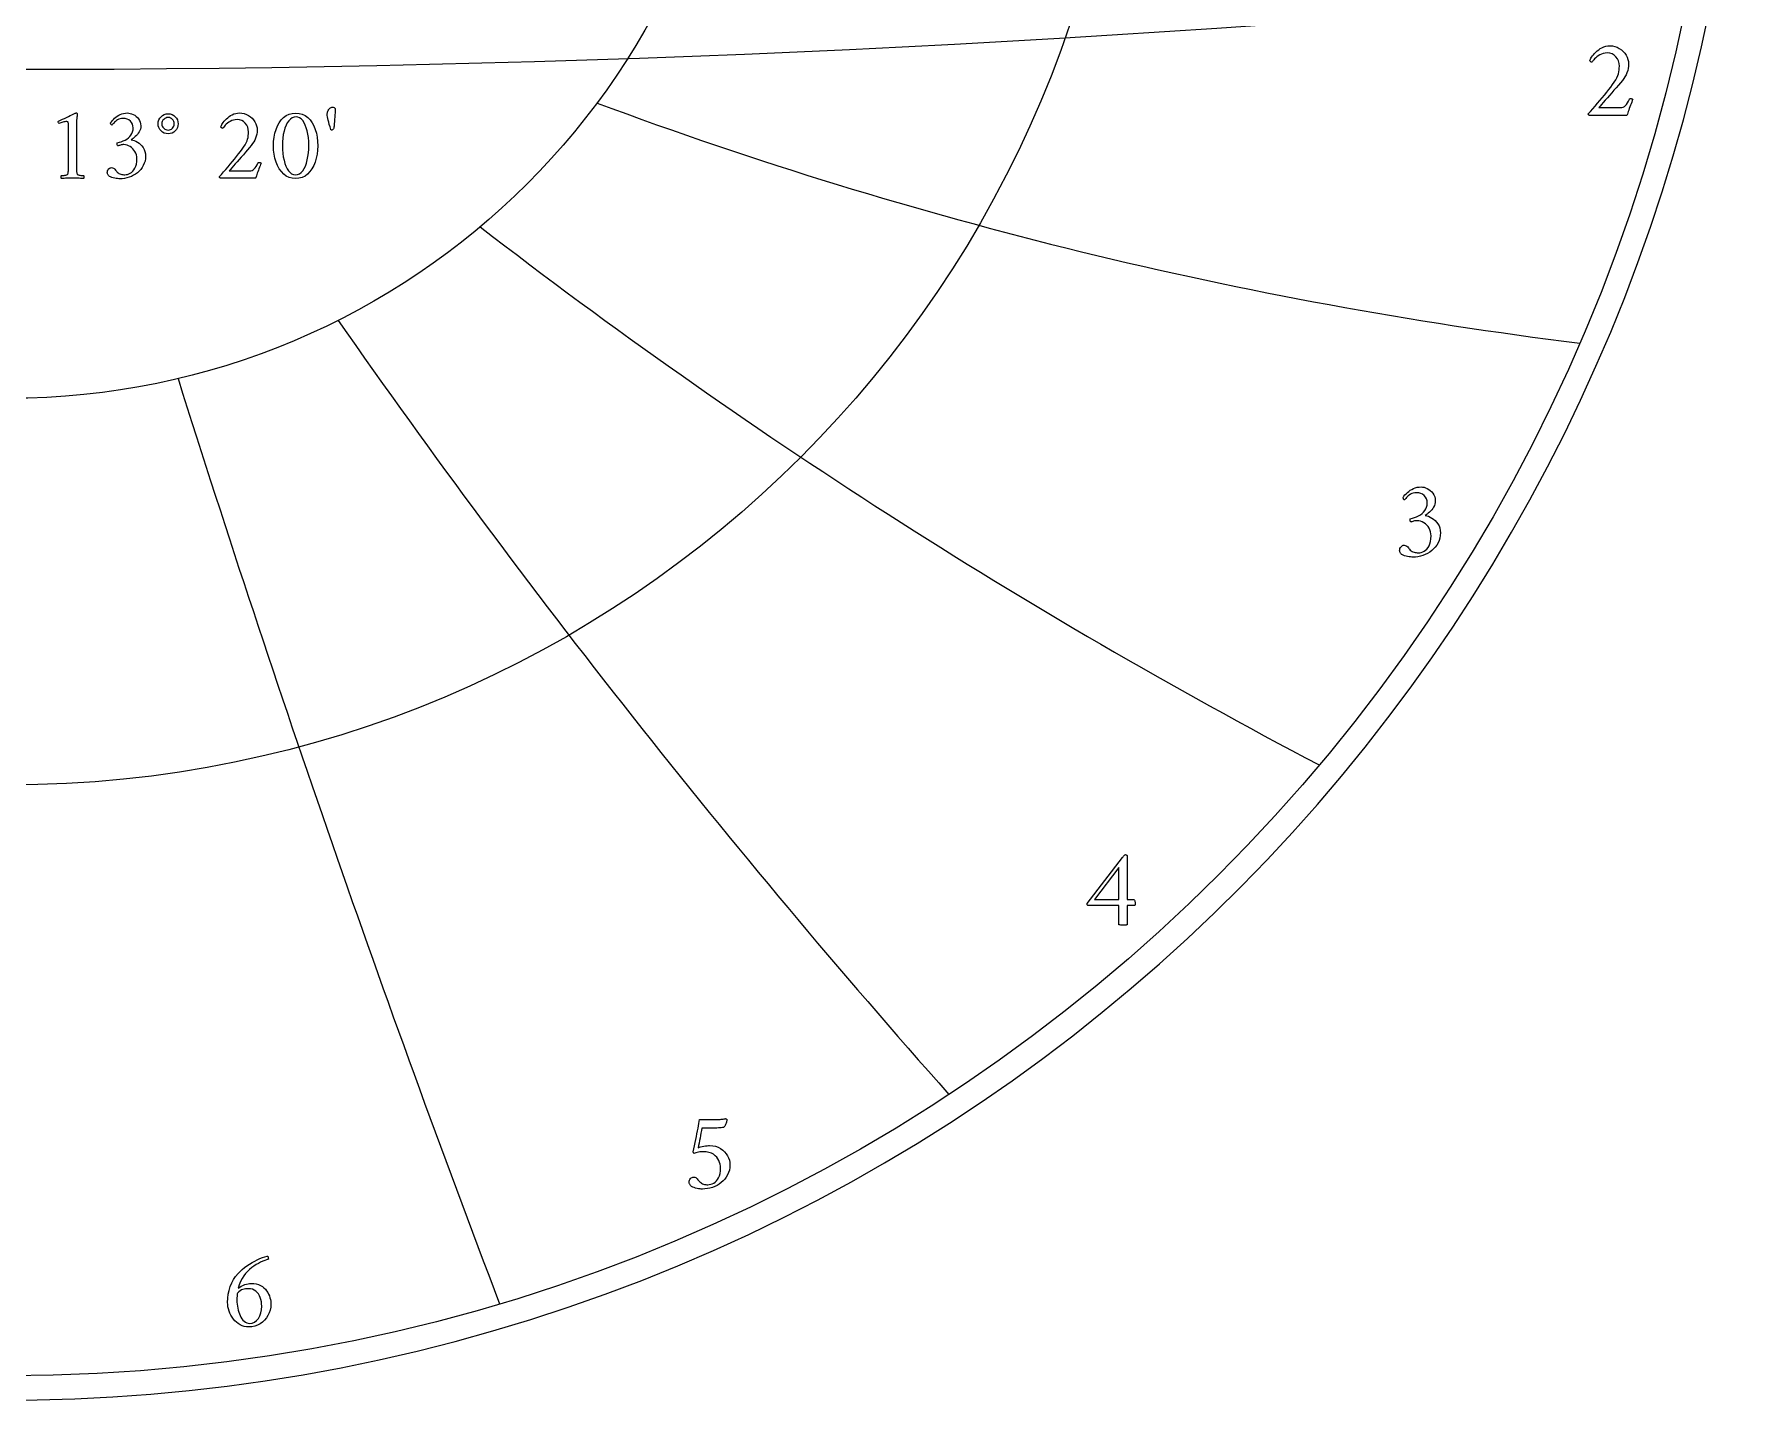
# Model space of a CAD drawing. Header units: millimetres. Extents: x -32.4 to 32.3, y -32.4 to 33.4.
# Drawn here: x 0.47 to 32.35, y -32.35 to -6.88 of the extents above; entities that cross this region are included whole.
import ezdxf

# ---------------------------------------------------------------- set-up
doc = ezdxf.new("R2010")
doc.units = ezdxf.units.MM
for name, color, linetype in [('CUT_OUTER', 1, 'Continuous'), ('ENGRAVE', 7, 'Continuous'), ('ENGRAVE_FINE', 8, 'Continuous'), ('TEXT', 5, 'Continuous')]:
    doc.layers.add(name, color=color, linetype=linetype)

msp = doc.modelspace()

# ---------------------------------------------------------------- linework, layer by layer
at = {"layer": 'CUT_OUTER'}
msp.add_arc((-0.0002, -0.0001), 32.35, 127.26523, 87.73645, dxfattribs=at)
at = {"layer": 'ENGRAVE'}
for radius in [31.9, 20.8814, 13.6687]:
    msp.add_circle((0, 0), radius, dxfattribs=at)
for centre, radius, start, end in [((39.3103, 68.0875), 81.3464, 249.607516, 262.923722), ((74.0512, 74.0512), 106.7858, 232.326057, 242.313212), ((135.9451, 78.488), 158.3587, 214.943275, 221.601379), ((303.1262, 81.2224), 314.5133, 197.489807, 200.818858)]:
    msp.add_arc(centre, radius, start, end, dxfattribs=at)
at = {"layer": 'ENGRAVE_FINE'}
msp.add_arc((0, 322.4182), 329.9497, 264.552608, 275.447392, dxfattribs=at)
at = {"layer": 'TEXT'}
for points in [[(30.2803, -8.0902), (30.2698, -8.116), (30.2591, -8.1433), (30.2481, -8.1724), (30.2368, -8.2032), (30.2256, -8.2342), (30.215, -8.2641), (30.2049, -8.2927), (30.1953, -8.3203), (30.1868, -8.345), (30.1798, -8.3653), (30.1744, -8.3813), (30.1705, -8.3928), (29.47, -8.3928), (29.4669, -8.3904), (29.4636, -8.3874), (29.4601, -8.3837), (29.4566, -8.3793), (29.4534, -8.3749), (29.4511, -8.3708), (29.4498, -8.3671), (29.4493, -8.3638), (29.4921, -8.3156), (29.5353, -8.2664), (29.5791, -8.2161), (29.6234, -8.1648), (29.6674, -8.1132), (29.7104, -8.0618), (29.7524, -8.0106), (29.7933, -7.9597), (29.8323, -7.91), (29.8684, -7.8623), (29.9017, -7.8167), (29.9322, -7.7732), (29.9605, -7.729), (29.9832, -7.6877), (30.0004, -7.6492), (30.0119, -7.6136), (30.0196, -7.579), (30.0252, -7.5437), (30.0285, -7.5076), (30.0296, -7.4706), (30.0256, -7.4209), (30.0138, -7.3753), (29.994, -7.3339), (29.9664, -7.2966), (29.9326, -7.2657), (29.8946, -7.2437), (29.8523, -7.2305), (29.8058, -7.2261), (29.7666, -7.2283), (29.7301, -7.2349), (29.6962, -7.2459), (29.6648, -7.2613), (29.6362, -7.2793), (29.6104, -7.2981), (29.5875, -7.3177), (29.5674, -7.338), (29.5503, -7.3574), (29.5364, -7.3743), (29.5255, -7.3885), (29.5177, -7.4002), (29.5114, -7.3993), (29.505, -7.3968), (29.4985, -7.3926), (29.4918, -7.3867), (29.4859, -7.3804), (29.4817, -7.3751), (29.4792, -7.3706), (29.4783, -7.367), (29.4828, -7.3561), (29.49, -7.3419), (29.4999, -7.3245), (29.5125, -7.3038), (29.5279, -7.2813), (29.5459, -7.2582), (29.5667, -7.2347), (29.5902, -7.2106), (29.6161, -7.1871), (29.6439, -7.1655), (29.6736, -7.1457), (29.7052, -7.1277), (29.7389, -7.1127), (29.7744, -7.102), (29.8119, -7.0956), (29.8513, -7.0935), (29.8989, -7.0965), (29.9443, -7.1057), (29.9875, -7.1209), (30.0285, -7.1422), (30.0663, -7.1683), (30.1, -7.1979), (30.1295, -7.231), (30.1549, -7.2676), (30.1753, -7.3065), (30.1899, -7.3468), (30.1986, -7.3884), (30.2016, -7.4313), (30.1996, -7.4741), (30.1938, -7.5157), (30.1841, -7.556), (30.1705, -7.595), (30.1535, -7.6327), (30.1337, -7.6691), (30.111, -7.7042), (30.0855, -7.738), (30.0493, -7.7822), (30.0112, -7.8278), (29.9711, -7.8749), (29.9291, -7.9234), (29.8866, -7.9719), (29.8454, -8.0188), (29.8053, -8.0641), (29.7664, -8.1079), (29.73, -8.1487), (29.6975, -8.1853), (29.6689, -8.2176), (29.6441, -8.2457), (30.0461, -8.2457), (30.0748, -8.2433), (30.1008, -8.2361), (30.124, -8.2241), (30.1446, -8.2073), (30.1634, -8.1856), (30.1816, -8.1589), (30.1992, -8.1271), (30.2161, -8.0902), (30.219, -8.0848), (30.2238, -8.0809), (30.2304, -8.0786), (30.2389, -8.0778), (30.2425, -8.0781), (30.2471, -8.0788), (30.2528, -8.0801), (30.2596, -8.082), (30.2663, -8.084), (30.272, -8.0861), (30.2767, -8.0882), (30.2803, -8.0902)], [(6.0342, -8.2368), (6.0481, -8.2384), (6.0609, -8.2431), (6.0724, -8.251), (6.0827, -8.262), (6.0826, -8.2734), (6.0822, -8.288), (6.0816, -8.3059), (6.0808, -8.3271), (6.0797, -8.3506), (6.0784, -8.3755), (6.0768, -8.4016), (6.075, -8.4291), (6.073, -8.4572), (6.0708, -8.485), (6.0686, -8.5125), (6.0662, -8.5399), (6.0638, -8.566), (6.0616, -8.5899), (6.0595, -8.6116), (6.0575, -8.6312), (6.0514, -8.6414), (6.0429, -8.6506), (6.032, -8.6589), (6.0186, -8.6661), (6.0132, -8.6654), (6.0084, -8.6632), (6.0044, -8.6596), (6.0011, -8.6545), (5.9864, -8.605), (5.9734, -8.5595), (5.9622, -8.5181), (5.9526, -8.4806), (5.9449, -8.4472), (5.9394, -8.4177), (5.9362, -8.3923), (5.9351, -8.3708), (5.9359, -8.357), (5.9382, -8.3427), (5.9422, -8.3279), (5.9477, -8.3126), (5.9546, -8.2976), (5.9628, -8.2837), (5.9721, -8.2709), (5.9827, -8.2591), (5.9943, -8.2494), (6.0067, -8.2424), (6.02, -8.2382), (6.0342, -8.2368)], [(1.1093, -9.3442), (1.1093, -8.5768), (1.1088, -8.558), (1.1071, -8.5423), (1.1044, -8.5298), (1.1006, -8.5204), (1.0954, -8.5136), (1.0887, -8.5088), (1.0803, -8.5059), (1.0705, -8.5049), (1.0583, -8.5058), (1.0433, -8.5085), (1.0253, -8.5131), (1.0044, -8.5195), (0.9834, -8.5264), (0.9651, -8.5328), (0.9494, -8.5386), (0.9364, -8.5437), (0.9288, -8.5366), (0.9233, -8.5287), (0.92, -8.5201), (0.9189, -8.5107), (0.9189, -8.5106), (0.9189, -8.5102), (0.9189, -8.5096), (0.9189, -8.5088), (0.9192, -8.5053), (0.9199, -8.5025), (0.9211, -8.5004), (0.9228, -8.4991), (0.9615, -8.4815), (0.9998, -8.4639), (1.0377, -8.4461), (1.0753, -8.4282), (1.1111, -8.411), (1.1438, -8.3954), (1.1733, -8.3813), (1.1996, -8.3689), (1.2214, -8.3587), (1.2373, -8.3514), (1.2472, -8.347), (1.2511, -8.3456), (1.255, -8.3456), (1.2595, -8.3463), (1.2633, -8.3485), (1.2663, -8.3521), (1.2686, -8.3572), (1.2704, -8.3628), (1.272, -8.3679), (1.2733, -8.3725), (1.2744, -8.3767), (1.274, -8.3796), (1.2725, -8.3886), (1.2701, -8.4034), (1.2667, -8.4243), (1.2633, -8.4506), (1.2608, -8.4818), (1.2594, -8.5181), (1.2589, -8.5593), (1.2589, -9.3442), (1.259, -9.3652), (1.2591, -9.3854), (1.2594, -9.405), (1.2599, -9.4238), (1.2608, -9.4414), (1.2625, -9.4573), (1.2651, -9.4715), (1.2686, -9.484), (1.2719, -9.4888), (1.2778, -9.4933), (1.2865, -9.4975), (1.2978, -9.5015), (1.3106, -9.5051), (1.3237, -9.5081), (1.3373, -9.5104), (1.3512, -9.5122), (1.3642, -9.5135), (1.3752, -9.5144), (1.3841, -9.5149), (1.391, -9.5151), (1.3936, -9.5197), (1.3956, -9.5258), (1.397, -9.5333), (1.3978, -9.5423), (1.3977, -9.5513), (1.3966, -9.5588), (1.3943, -9.5649), (1.391, -9.5695), (1.3625, -9.5676), (1.3351, -9.5659), (1.309, -9.5642), (1.2842, -9.5627), (1.2594, -9.5614), (1.2336, -9.5605), (1.2069, -9.56), (1.1792, -9.5598), (1.1527, -9.56), (1.1273, -9.5605), (1.1031, -9.5614), (1.0802, -9.5627), (1.057, -9.5642), (1.0321, -9.5659), (1.0055, -9.5676), (0.9772, -9.5695), (0.9739, -9.5649), (0.9716, -9.5588), (0.9705, -9.5513), (0.9704, -9.5423), (0.9712, -9.5333), (0.9726, -9.5258), (0.9746, -9.5197), (0.9772, -9.5151), (0.9841, -9.5149), (0.993, -9.5144), (1.004, -9.5135), (1.017, -9.5122), (1.0309, -9.5104), (1.0445, -9.5081), (1.0576, -9.5051), (1.0705, -9.5015), (1.0816, -9.4975), (1.0899, -9.4933), (1.0952, -9.4888), (1.0976, -9.484), (1.1012, -9.4715), (1.104, -9.4573), (1.106, -9.4414), (1.1074, -9.4238), (1.1082, -9.405), (1.1088, -9.3854), (1.1092, -9.3652), (1.1093, -9.3442)], [(2.2089, -8.3456), (2.2338, -8.3473), (2.2599, -8.3526), (2.2872, -8.3614), (2.3157, -8.3738), (2.3439, -8.3895), (2.3699, -8.4085), (2.3939, -8.4308), (2.4158, -8.4563), (2.4341, -8.485), (2.4471, -8.5165), (2.455, -8.551), (2.4576, -8.5884), (2.4557, -8.6179), (2.45, -8.6462), (2.4406, -8.6733), (2.4275, -8.6992), (2.4117, -8.7236), (2.3944, -8.7463), (2.3757, -8.7673), (2.3556, -8.7866), (2.3352, -8.8041), (2.316, -8.8196), (2.2978, -8.8332), (2.2808, -8.8449), (2.3085, -8.8506), (2.3371, -8.8599), (2.3667, -8.8729), (2.3973, -8.8896), (2.4273, -8.9098), (2.4549, -8.9335), (2.4802, -8.9608), (2.5032, -8.9915), (2.5223, -9.0258), (2.536, -9.0637), (2.5442, -9.105), (2.5469, -9.1499), (2.5443, -9.1973), (2.5365, -9.2424), (2.5234, -9.2852), (2.5052, -9.3257), (2.4826, -9.3636), (2.4566, -9.3986), (2.4272, -9.4306), (2.3944, -9.4597), (2.3589, -9.4858), (2.3213, -9.5086), (2.2817, -9.528), (2.24, -9.5443), (2.197, -9.557), (2.1535, -9.5661), (2.1096, -9.5716), (2.0651, -9.5734), (2.0455, -9.5727), (2.0236, -9.5707), (1.9994, -9.5674), (1.9729, -9.5627), (1.9458, -9.5566), (1.9202, -9.5489), (1.8958, -9.5396), (1.8728, -9.5287), (1.8684, -9.5248), (1.8631, -9.519), (1.8568, -9.5112), (1.8495, -9.5015), (1.8427, -9.4907), (1.8378, -9.4797), (1.8349, -9.4684), (1.8339, -9.4568), (1.8355, -9.4374), (1.84, -9.4199), (1.8476, -9.4044), (1.8582, -9.3908), (1.8708, -9.3797), (1.8842, -9.3718), (1.8985, -9.3671), (1.9136, -9.3655), (1.932, -9.3674), (1.9483, -9.3731), (1.9626, -9.3825), (1.9748, -9.3956), (1.986, -9.4103), (1.9974, -9.4241), (2.0089, -9.437), (2.0205, -9.4491), (2.0347, -9.4616), (2.0503, -9.4721), (2.0673, -9.4806), (2.0855, -9.4869), (2.1044, -9.4916), (2.1232, -9.495), (2.1418, -9.497), (2.1603, -9.4976), (2.1856, -9.4959), (2.2111, -9.4906), (2.2366, -9.4818), (2.2623, -9.4695), (2.287, -9.4531), (2.3097, -9.4321), (2.3303, -9.4064), (2.3488, -9.3762), (2.3641, -9.3409), (2.375, -9.3002), (2.3816, -9.254), (2.3837, -9.2023), (2.3816, -9.1646), (2.375, -9.1292), (2.3641, -9.0962), (2.3488, -9.0654), (2.33, -9.0373), (2.3087, -9.0122), (2.2848, -8.9902), (2.2584, -8.9711), (2.2303, -8.9558), (2.2014, -8.9449), (2.1716, -8.9384), (2.1409, -8.9362), (2.1253, -8.9368), (2.1096, -8.9386), (2.0937, -8.9416), (2.0778, -8.9459), (2.0626, -8.9504), (2.0493, -8.9541), (2.0379, -8.9572), (2.0282, -8.9595), (2.0231, -8.9514), (2.0195, -8.9425), (2.0173, -8.9329), (2.0166, -8.9226), (2.0168, -8.9163), (2.0175, -8.9109), (2.0188, -8.9066), (2.0205, -8.9032), (2.0578, -8.8933), (2.0943, -8.8813), (2.1297, -8.8671), (2.1642, -8.8507), (2.1966, -8.8319), (2.2257, -8.8106), (2.2515, -8.7868), (2.274, -8.7604), (2.2923, -8.731), (2.3053, -8.6984), (2.3131, -8.6626), (2.3157, -8.6234), (2.3125, -8.5871), (2.3026, -8.5539), (2.2862, -8.524), (2.2633, -8.4971), (2.2352, -8.475), (2.2036, -8.4592), (2.1682, -8.4498), (2.1292, -8.4466), (2.1001, -8.4484), (2.0729, -8.4537), (2.0476, -8.4625), (2.0243, -8.4748), (2.0031, -8.489), (1.9843, -8.5034), (1.9677, -8.5181), (1.9534, -8.5331), (1.9413, -8.5467), (1.9313, -8.5576), (1.9234, -8.5657), (1.9175, -8.5709), (1.9136, -8.5701), (1.9097, -8.5675), (1.9058, -8.5633), (1.9019, -8.5573), (1.8985, -8.5505), (1.8961, -8.5437), (1.8947, -8.5369), (1.8942, -8.5301), (1.9098, -8.508), (1.9274, -8.4862), (1.9472, -8.4648), (1.969, -8.4437), (1.9927, -8.4237), (2.0183, -8.4053), (2.0456, -8.3887), (2.0748, -8.3738), (2.1058, -8.3614), (2.1385, -8.3526), (2.1728, -8.3473), (2.2089, -8.3456)], [(2.7801, -8.5476), (2.7835, -8.5102), (2.7939, -8.4757), (2.8112, -8.4442), (2.8354, -8.4155), (2.8645, -8.3917), (2.8964, -8.3747), (2.9311, -8.3645), (2.9685, -8.3611), (3.0058, -8.3645), (3.0401, -8.3747), (3.0714, -8.3917), (3.0996, -8.4155), (3.123, -8.4442), (3.1397, -8.4757), (3.1497, -8.5102), (3.1531, -8.5476), (3.1497, -8.585), (3.1397, -8.6195), (3.123, -8.6511), (3.0996, -8.6797), (3.0714, -8.7035), (3.0401, -8.7205), (3.0058, -8.7307), (2.9685, -8.7341), (2.9311, -8.7307), (2.8964, -8.7205), (2.8645, -8.7035), (2.8354, -8.6797), (2.8112, -8.6511), (2.7939, -8.6195), (2.7835, -8.585), (2.7801, -8.5476)], [(2.85, -8.5476), (2.8522, -8.571), (2.8587, -8.5926), (2.8697, -8.6123), (2.885, -8.6302), (2.9033, -8.6451), (2.9233, -8.6557), (2.9451, -8.6621), (2.9685, -8.6642), (2.9918, -8.6621), (3.0132, -8.6557), (3.0326, -8.6451), (3.0501, -8.6302), (3.0646, -8.6123), (3.0749, -8.5926), (3.0811, -8.571), (3.0831, -8.5476), (3.0811, -8.5243), (3.0749, -8.5027), (3.0646, -8.483), (3.0501, -8.4651), (3.0326, -8.4502), (3.0132, -8.4396), (2.9918, -8.4332), (2.9685, -8.4311), (2.9451, -8.4332), (2.9233, -8.4396), (2.9033, -8.4502), (2.885, -8.4651), (2.8697, -8.483), (2.8587, -8.5027), (2.8522, -8.5243), (2.85, -8.5476)], [(4.7014, -9.28), (4.6916, -9.3041), (4.6815, -9.3298), (4.6712, -9.3571), (4.6606, -9.3859), (4.6502, -9.415), (4.6402, -9.443), (4.6308, -9.4699), (4.6218, -9.4957), (4.6138, -9.5189), (4.6072, -9.5379), (4.6021, -9.5529), (4.5985, -9.5637), (3.9418, -9.5637), (3.9388, -9.5614), (3.9358, -9.5586), (3.9325, -9.5551), (3.9292, -9.5511), (3.9262, -9.5469), (3.9241, -9.543), (3.9228, -9.5396), (3.9224, -9.5365), (3.9625, -9.4913), (4.003, -9.4452), (4.0441, -9.3981), (4.0856, -9.35), (4.1269, -9.3015), (4.1672, -9.2533), (4.2065, -9.2054), (4.2449, -9.1577), (4.2814, -9.111), (4.3153, -9.0663), (4.3465, -9.0236), (4.3751, -8.9828), (4.4016, -8.9414), (4.4229, -8.9027), (4.439, -8.8666), (4.4499, -8.8332), (4.4571, -8.8008), (4.4622, -8.7676), (4.4653, -8.7338), (4.4664, -8.6992), (4.4627, -8.6525), (4.4516, -8.6098), (4.433, -8.5709), (4.4071, -8.536), (4.3755, -8.5071), (4.3398, -8.4864), (4.3002, -8.474), (4.2565, -8.4699), (4.2199, -8.472), (4.1856, -8.4782), (4.1538, -8.4885), (4.1244, -8.5029), (4.0976, -8.5198), (4.0734, -8.5374), (4.052, -8.5558), (4.0331, -8.5748), (4.0171, -8.593), (4.004, -8.6088), (3.9938, -8.6222), (3.9865, -8.6331), (3.9806, -8.6323), (3.9746, -8.63), (3.9685, -8.626), (3.9622, -8.6205), (3.9567, -8.6146), (3.9528, -8.6096), (3.9504, -8.6054), (3.9496, -8.602), (3.9538, -8.5918), (3.9605, -8.5785), (3.9698, -8.5621), (3.9816, -8.5428), (3.996, -8.5216), (4.013, -8.5), (4.0325, -8.4779), (4.0545, -8.4554), (4.0787, -8.4334), (4.1048, -8.4131), (4.1326, -8.3945), (4.1623, -8.3776), (4.1938, -8.3636), (4.2272, -8.3536), (4.2623, -8.3476), (4.2993, -8.3456), (4.3439, -8.3484), (4.3865, -8.357), (4.427, -8.3713), (4.4654, -8.3912), (4.5008, -8.4157), (4.5324, -8.4435), (4.5601, -8.4745), (4.5839, -8.5088), (4.603, -8.5453), (4.6167, -8.5831), (4.6249, -8.6221), (4.6276, -8.6623), (4.6258, -8.7024), (4.6203, -8.7414), (4.6112, -8.7792), (4.5985, -8.8157), (4.5826, -8.8511), (4.564, -8.8852), (4.5427, -8.9181), (4.5188, -8.9498), (4.4849, -8.9912), (4.4491, -9.034), (4.4115, -9.0782), (4.3721, -9.1237), (4.3324, -9.1691), (4.2937, -9.213), (4.2561, -9.2555), (4.2196, -9.2966), (4.1855, -9.3349), (4.155, -9.3692), (4.1282, -9.3995), (4.105, -9.4258), (4.4819, -9.4258), (4.5088, -9.4235), (4.5331, -9.4168), (4.5549, -9.4055), (4.5742, -9.3898), (4.5919, -9.3695), (4.6089, -9.3444), (4.6254, -9.3146), (4.6412, -9.28), (4.644, -9.2749), (4.6485, -9.2713), (4.6547, -9.2691), (4.6626, -9.2684), (4.666, -9.2686), (4.6704, -9.2694), (4.6757, -9.2706), (4.682, -9.2723), (4.6883, -9.2742), (4.6937, -9.2762), (4.698, -9.2781), (4.7014, -9.28)], [(5.3445, -8.3475), (5.4089, -8.3527), (5.4681, -8.3684), (5.5221, -8.3945), (5.5708, -8.4311), (5.6142, -8.4763), (5.6519, -8.5284), (5.6841, -8.5875), (5.7107, -8.6535), (5.7315, -8.7246), (5.7464, -8.799), (5.7553, -8.8766), (5.7583, -8.9575), (5.7553, -9.0385), (5.7461, -9.1161), (5.731, -9.1905), (5.7097, -9.2616), (5.6827, -9.3276), (5.6502, -9.3869), (5.6123, -9.4393), (5.5689, -9.485), (5.5202, -9.522), (5.4666, -9.5484), (5.408, -9.5642), (5.3445, -9.5695), (5.2826, -9.5642), (5.225, -9.5484), (5.1718, -9.522), (5.123, -9.485), (5.0791, -9.4393), (5.0407, -9.3869), (5.0077, -9.3276), (4.9802, -9.2616), (4.9585, -9.1905), (4.9431, -9.1161), (4.9338, -9.0385), (4.9307, -8.9575), (4.9337, -8.8766), (4.9428, -8.799), (4.958, -8.7246), (4.9792, -8.6535), (5.0063, -8.5875), (5.039, -8.5284), (5.0772, -8.4763), (5.1211, -8.4311), (5.17, -8.3945), (5.2235, -8.3684), (5.2817, -8.3527), (5.3445, -8.3475)], [(5.3542, -8.4175), (5.3158, -8.422), (5.2801, -8.4357), (5.2473, -8.4584), (5.2172, -8.4903), (5.1902, -8.5298), (5.1665, -8.5756), (5.146, -8.6275), (5.1288, -8.6856), (5.1152, -8.7485), (5.1055, -8.8148), (5.0997, -8.8845), (5.0978, -8.9575), (5.0997, -9.0299), (5.1055, -9.0991), (5.1152, -9.1654), (5.1288, -9.2286), (5.1458, -9.2871), (5.1655, -9.3395), (5.188, -9.3857), (5.2133, -9.4258), (5.2411, -9.458), (5.2709, -9.4811), (5.3028, -9.495), (5.3367, -9.4996), (5.3776, -9.4948), (5.4149, -9.4806), (5.4485, -9.457), (5.4785, -9.4238), (5.5049, -9.3828), (5.5278, -9.3354), (5.5472, -9.2817), (5.563, -9.2218), (5.5754, -9.1573), (5.5842, -9.0901), (5.5895, -9.0203), (5.5912, -8.9478), (5.5893, -8.8749), (5.5837, -8.8058), (5.5743, -8.7404), (5.5611, -8.6788), (5.5446, -8.6221), (5.5252, -8.5714), (5.5028, -8.5269), (5.4776, -8.4884), (5.4498, -8.4574), (5.42, -8.4352), (5.3881, -8.4219), (5.3542, -8.4175)], [(26.3319, -15.3211), (26.3585, -15.323), (26.3863, -15.3287), (26.4154, -15.338), (26.4459, -15.3512), (26.4759, -15.368), (26.5036, -15.3882), (26.5292, -15.412), (26.5526, -15.4393), (26.5721, -15.4698), (26.586, -15.5035), (26.5944, -15.5403), (26.5972, -15.5802), (26.5951, -15.6116), (26.5891, -15.6418), (26.5791, -15.6707), (26.565, -15.6983), (26.5482, -15.7243), (26.5298, -15.7485), (26.5099, -15.771), (26.4884, -15.7915), (26.4667, -15.8102), (26.4461, -15.8268), (26.4268, -15.8413), (26.4086, -15.8537), (26.4381, -15.8598), (26.4687, -15.8698), (26.5003, -15.8836), (26.5329, -15.9014), (26.5648, -15.9229), (26.5943, -15.9483), (26.6213, -15.9773), (26.6459, -16.0102), (26.6663, -16.0468), (26.6808, -16.0871), (26.6896, -16.1312), (26.6925, -16.1791), (26.6897, -16.2296), (26.6813, -16.2777), (26.6674, -16.3234), (26.6479, -16.3666), (26.6238, -16.407), (26.5961, -16.4443), (26.5648, -16.4785), (26.5298, -16.5096), (26.4919, -16.5374), (26.4518, -16.5616), (26.4096, -16.5824), (26.3651, -16.5997), (26.3192, -16.6133), (26.2728, -16.623), (26.226, -16.6289), (26.1786, -16.6308), (26.1576, -16.6301), (26.1343, -16.628), (26.1084, -16.6244), (26.0801, -16.6194), (26.0513, -16.6129), (26.0239, -16.6046), (25.9979, -16.5947), (25.9734, -16.5831), (25.9687, -16.579), (25.963, -16.5728), (25.9563, -16.5645), (25.9485, -16.5541), (25.9413, -16.5426), (25.9361, -16.5308), (25.933, -16.5188), (25.932, -16.5065), (25.9336, -16.4858), (25.9384, -16.4671), (25.9465, -16.4505), (25.9579, -16.436), (25.9713, -16.4242), (25.9856, -16.4158), (26.0008, -16.4108), (26.0169, -16.4091), (26.0365, -16.4111), (26.054, -16.4171), (26.0692, -16.4271), (26.0822, -16.4412), (26.0942, -16.4568), (26.1063, -16.4715), (26.1185, -16.4853), (26.1309, -16.4982), (26.1461, -16.5116), (26.1628, -16.5228), (26.1808, -16.5318), (26.2003, -16.5386), (26.2205, -16.5436), (26.2405, -16.5471), (26.2603, -16.5493), (26.2801, -16.55), (26.3071, -16.5481), (26.3342, -16.5425), (26.3615, -16.5331), (26.3889, -16.5199), (26.4152, -16.5025), (26.4394, -16.4801), (26.4614, -16.4527), (26.4811, -16.4205), (26.4974, -16.3829), (26.5091, -16.3394), (26.5161, -16.2901), (26.5184, -16.235), (26.5161, -16.1948), (26.5091, -16.157), (26.4974, -16.1217), (26.4811, -16.0889), (26.4611, -16.0589), (26.4384, -16.0322), (26.4129, -16.0087), (26.3847, -15.9884), (26.3548, -15.9721), (26.3239, -15.9604), (26.2921, -15.9534), (26.2594, -15.9511), (26.2427, -15.9518), (26.226, -15.9537), (26.2091, -15.9569), (26.192, -15.9615), (26.1759, -15.9663), (26.1617, -15.9703), (26.1495, -15.9735), (26.1392, -15.976), (26.1337, -15.9673), (26.1299, -15.9578), (26.1275, -15.9476), (26.1268, -15.9366), (26.127, -15.9299), (26.1278, -15.9242), (26.1291, -15.9195), (26.1309, -15.9159), (26.1708, -15.9054), (26.2096, -15.8926), (26.2475, -15.8774), (26.2842, -15.8599), (26.3188, -15.8399), (26.3498, -15.8172), (26.3773, -15.7917), (26.4013, -15.7636), (26.4208, -15.7323), (26.4347, -15.6975), (26.4431, -15.6592), (26.4459, -15.6175), (26.4424, -15.5788), (26.4319, -15.5434), (26.4144, -15.5114), (26.3899, -15.4828), (26.36, -15.4592), (26.3262, -15.4424), (26.2885, -15.4323), (26.2469, -15.4289), (26.2159, -15.4308), (26.1868, -15.4364), (26.1599, -15.4458), (26.135, -15.4589), (26.1124, -15.4741), (26.0923, -15.4895), (26.0746, -15.5052), (26.0594, -15.5211), (26.0465, -15.5357), (26.0358, -15.5473), (26.0273, -15.5559), (26.0211, -15.5615), (26.0169, -15.5606), (26.0128, -15.5579), (26.0086, -15.5534), (26.0045, -15.547), (26.0009, -15.5398), (25.9983, -15.5325), (25.9967, -15.5253), (25.9962, -15.518), (26.0128, -15.4944), (26.0317, -15.4711), (26.0527, -15.4483), (26.076, -15.4258), (26.1013, -15.4044), (26.1286, -15.3849), (26.1578, -15.3671), (26.1889, -15.3512), (26.2219, -15.338), (26.2568, -15.3287), (26.2934, -15.323), (26.3319, -15.3211)], [(20.8218, -22.1809), (20.8295, -22.1817), (20.8361, -22.184), (20.8414, -22.1879), (20.8457, -22.1934), (20.8488, -22.1996), (20.8511, -22.2058), (20.8525, -22.212), (20.8529, -22.2182), (20.8529, -23.016), (20.9731, -23.016), (20.9782, -23.0176), (20.9829, -23.0223), (20.9875, -23.03), (20.9918, -23.0409), (20.9954, -23.0539), (20.998, -23.0678), (20.9995, -23.0829), (21, -23.0989), (20.9997, -23.1095), (20.9985, -23.1186), (20.9965, -23.1261), (20.9938, -23.1321), (20.8529, -23.1321), (20.8529, -23.4864), (20.8521, -23.4868), (20.8495, -23.4877), (20.8453, -23.4894), (20.8394, -23.4916), (20.8298, -23.4939), (20.8143, -23.4955), (20.793, -23.4965), (20.7659, -23.4968), (20.7341, -23.4958), (20.7115, -23.4927), (20.6979, -23.4875), (20.6933, -23.4802), (20.6933, -23.1321), (20.1235, -23.1321), (20.1186, -23.1287), (20.1144, -23.1246), (20.1108, -23.1198), (20.1079, -23.1145), (20.1057, -23.109), (20.104, -23.1038), (20.1031, -23.0991), (20.1028, -23.0948), (20.7617, -22.2327), (20.7674, -22.2261), (20.7742, -22.2185), (20.7819, -22.21), (20.7907, -22.2006), (20.7997, -22.192), (20.8078, -22.1858), (20.8152, -22.1821), (20.8218, -22.1809)], [(20.6933, -22.4234), (20.2395, -23.016), (20.6933, -23.016)], [(13.0652, -27.6081), (13.123, -27.6115), (13.1763, -27.6216), (13.2251, -27.6384), (13.2693, -27.662), (13.3089, -27.6907), (13.3437, -27.7228), (13.3737, -27.7585), (13.3988, -27.7977), (13.4188, -27.839), (13.433, -27.8809), (13.4416, -27.9234), (13.4444, -27.9666), (13.4417, -28.0172), (13.4333, -28.0653), (13.4194, -28.1109), (13.3999, -28.1541), (13.3758, -28.1945), (13.3481, -28.2318), (13.3167, -28.266), (13.2818, -28.2971), (13.2439, -28.3249), (13.2038, -28.3492), (13.1615, -28.37), (13.117, -28.3873), (13.0712, -28.4009), (13.0248, -28.4106), (12.9779, -28.4164), (12.9305, -28.4183), (12.9096, -28.4176), (12.8862, -28.4155), (12.8604, -28.4119), (12.8321, -28.4069), (12.8033, -28.4004), (12.7759, -28.3922), (12.7499, -28.3823), (12.7254, -28.3707), (12.7207, -28.3665), (12.715, -28.3603), (12.7083, -28.352), (12.7005, -28.3417), (12.6932, -28.3301), (12.6881, -28.3184), (12.685, -28.3063), (12.6839, -28.294), (12.6855, -28.2733), (12.6904, -28.2546), (12.6985, -28.2381), (12.7098, -28.2236), (12.7232, -28.2118), (12.7375, -28.2034), (12.7528, -28.1983), (12.7689, -28.1966), (12.7885, -28.1986), (12.8059, -28.2046), (12.8211, -28.2147), (12.8342, -28.2287), (12.8461, -28.2443), (12.8582, -28.259), (12.8705, -28.2728), (12.8829, -28.2857), (12.8981, -28.2991), (12.9147, -28.3103), (12.9328, -28.3193), (12.9523, -28.3261), (12.9724, -28.3311), (12.9924, -28.3347), (13.0123, -28.3368), (13.0321, -28.3375), (13.0591, -28.3357), (13.0862, -28.33), (13.1135, -28.3206), (13.1409, -28.3075), (13.1672, -28.29), (13.1914, -28.2676), (13.2133, -28.2403), (13.2331, -28.208), (13.2494, -28.1704), (13.261, -28.1269), (13.268, -28.0777), (13.2704, -28.0225), (13.2684, -27.9901), (13.2623, -27.957), (13.2523, -27.9233), (13.2382, -27.8889), (13.2198, -27.8555), (13.1965, -27.8246), (13.1685, -27.7964), (13.1357, -27.7708), (13.0975, -27.7495), (13.0533, -27.7342), (13.0032, -27.7251), (12.9471, -27.7221), (12.9291, -27.7227), (12.9082, -27.7244), (12.8845, -27.7273), (12.858, -27.7314), (12.832, -27.7363), (12.8098, -27.7415), (12.7915, -27.7471), (12.7772, -27.7532), (12.7741, -27.7526), (12.7712, -27.7508), (12.7684, -27.7479), (12.7658, -27.7438), (12.7635, -27.7391), (12.7619, -27.7342), (12.7609, -27.7293), (12.7606, -27.7241), (12.772, -27.6672), (12.7834, -27.6102), (12.7948, -27.5532), (12.8062, -27.4962), (12.8174, -27.4402), (12.8282, -27.3861), (12.8386, -27.334), (12.8487, -27.2838), (12.8579, -27.2368), (12.866, -27.1944), (12.8729, -27.1565), (12.8787, -27.1232), (13.1771, -27.1232), (13.198, -27.1229), (13.2191, -27.1221), (13.2405, -27.1209), (13.2621, -27.119), (13.2829, -27.1169), (13.302, -27.1146), (13.3192, -27.1122), (13.3346, -27.1097), (13.3473, -27.1074), (13.3564, -27.1058), (13.3618, -27.1049), (13.3636, -27.1045), (13.3686, -27.1075), (13.3732, -27.1102), (13.3774, -27.1127), (13.3812, -27.1149), (13.3844, -27.1172), (13.3867, -27.1201), (13.388, -27.1234), (13.3885, -27.1273), (13.388, -27.1317), (13.3867, -27.1385), (13.3844, -27.1477), (13.3812, -27.1595), (13.3772, -27.1727), (13.3724, -27.1866), (13.3669, -27.2012), (13.3605, -27.2164), (13.3535, -27.2315), (13.3457, -27.2454), (13.3374, -27.2584), (13.3284, -27.2703), (13.3066, -27.2724), (13.2828, -27.2745), (13.2569, -27.2765), (13.2289, -27.2786), (13.1986, -27.2804), (13.1657, -27.2817), (13.1302, -27.2825), (13.0922, -27.2827), (12.9222, -27.2827), (12.913, -27.3285), (12.9038, -27.3747), (12.8948, -27.4213), (12.886, -27.4682), (12.8771, -27.5148), (12.8681, -27.5602), (12.859, -27.6044), (12.8497, -27.6475), (12.872, -27.6395), (12.8976, -27.6322), (12.9264, -27.6255), (12.9585, -27.6195), (12.9904, -27.6145), (13.0188, -27.6109), (13.0438, -27.6088), (13.0652, -27.6081)], [(4.5137, -30.1778), (4.5644, -30.1803), (4.6108, -30.1877), (4.653, -30.2), (4.6909, -30.2172), (4.7248, -30.2383), (4.7551, -30.262), (4.7818, -30.2885), (4.8048, -30.3177), (4.8246, -30.3487), (4.8414, -30.3804), (4.8552, -30.4129), (4.866, -30.4462), (4.8741, -30.479), (4.88, -30.5102), (4.8835, -30.5396), (4.8846, -30.5674), (4.8812, -30.6224), (4.8709, -30.6754), (4.8537, -30.7265), (4.8297, -30.7757), (4.7999, -30.8215), (4.7655, -30.8627), (4.7263, -30.8992), (4.6826, -30.9311), (4.635, -30.9569), (4.5844, -30.9754), (4.5308, -30.9865), (4.4743, -30.9902), (4.4298, -30.9876), (4.3875, -30.9801), (4.3474, -30.9674), (4.3096, -30.9497), (4.2741, -30.9279), (4.2414, -30.9029), (4.2115, -30.8746), (4.1842, -30.843), (4.1598, -30.8089), (4.1383, -30.7728), (4.1199, -30.7348), (4.1044, -30.6949), (4.0922, -30.654), (4.0834, -30.6133), (4.0782, -30.5727), (4.0764, -30.5322), (4.0795, -30.4555), (4.0889, -30.3809), (4.1044, -30.3084), (4.1262, -30.2379), (4.1539, -30.1707), (4.1873, -30.1079), (4.2264, -30.0495), (4.2712, -29.9955), (4.3089, -29.9569), (4.3492, -29.9198), (4.3923, -29.8843), (4.438, -29.8504), (4.4854, -29.8184), (4.5334, -29.7888), (4.5818, -29.7614), (4.6308, -29.7364), (4.6791, -29.7143), (4.7258, -29.6955), (4.7708, -29.6801), (4.8142, -29.6681), (4.8208, -29.6695), (4.8261, -29.674), (4.8301, -29.6815), (4.8328, -29.6919), (4.8346, -29.703), (4.8359, -29.7124), (4.8367, -29.7201), (4.837, -29.7261), (4.8037, -29.7375), (4.7683, -29.7509), (4.7307, -29.7665), (4.6909, -29.7841), (4.6499, -29.8043), (4.6087, -29.8276), (4.5675, -29.854), (4.5261, -29.8836), (4.4857, -29.9167), (4.4474, -29.9538), (4.4111, -29.9949), (4.3769, -30.04), (4.3457, -30.0897), (4.3184, -30.1444), (4.2949, -30.2042), (4.2754, -30.269), (4.3031, -30.2485), (4.3324, -30.2304), (4.3632, -30.2148), (4.3956, -30.2017), (4.4278, -30.1912), (4.4582, -30.1838), (4.4869, -30.1793), (4.5137, -30.1778)], [(4.2588, -30.3581), (4.2569, -30.3748), (4.2552, -30.3918), (4.2537, -30.409), (4.2526, -30.4265), (4.2517, -30.4441), (4.251, -30.4617), (4.2506, -30.4793), (4.2505, -30.497), (4.2514, -30.5315), (4.2541, -30.5669), (4.2587, -30.603), (4.265, -30.6399), (4.2732, -30.6766), (4.2834, -30.712), (4.2955, -30.746), (4.3096, -30.7788), (4.3256, -30.8094), (4.3435, -30.8371), (4.3634, -30.8617), (4.3852, -30.8834), (4.4089, -30.9011), (4.4344, -30.9137), (4.4617, -30.9213), (4.4909, -30.9238), (4.5374, -30.9181), (4.5795, -30.9011), (4.6172, -30.8726), (4.6505, -30.8327), (4.6776, -30.7842), (4.6971, -30.7301), (4.7087, -30.6703), (4.7126, -30.6047), (4.711, -30.562), (4.7061, -30.5208), (4.698, -30.4812), (4.6867, -30.4431), (4.6719, -30.4076), (4.6533, -30.3757), (4.631, -30.3475), (4.6049, -30.3229), (4.5747, -30.3029), (4.5401, -30.2887), (4.5011, -30.2801), (4.4577, -30.2773), (4.4354, -30.2781), (4.4119, -30.2807), (4.3872, -30.2849), (4.3614, -30.2908), (4.3351, -30.3), (4.3093, -30.3143), (4.2839, -30.3337), (4.2588, -30.3581)]]:
    msp.add_lwpolyline(points, close=True, dxfattribs=at)

doc.saveas('drawing.dxf')
